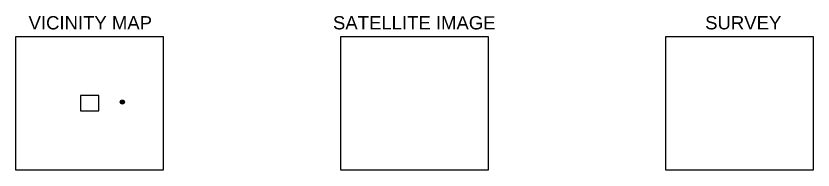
# Model space of a CAD drawing. Header units: feet. Extents: x -1934 to 14568, y 100 to 1983.
# Drawn here: x 7699 to 14568, y 655 to 1983 of the extents above; entities that cross this region are included whole.
import ezdxf

# ---------------------------------------------------------------- set-up
doc = ezdxf.new("R2010")
doc.units = ezdxf.units.FT
doc.header["$MEASUREMENT"] = 0
doc.layers.add('LOCKED (NO PRINT)', color=7, linetype='Continuous', plot=False)
doc.styles.add('TITLE BBLOCK TEXT', font='ARIALUNI.TTF')

msp = doc.modelspace()

# ---------------------------------------------------------------- hatches: boundary and pattern name
h = msp.add_hatch(color=10)
h.dxf.hatch_style = 1
h.paths.add_polyline_path([(8634.05897, 1240.75498, 1), (8598.66884, 1240.75498, 1)])

# ---------------------------------------------------------------- linework, layer by layer
at = {"color": 10}
msp.add_circle((8616.3639, 1240.75498), 17.69506, dxfattribs=at)
at = {"layer": 'LOCKED (NO PRINT)'}
for points in [[(7699.18251, 1805.55569), (8968.77609, 1805.55569), (8968.77609, 655.27025), (7699.18251, 655.27025)], [(10498.82983, 1805.55569), (11768.4234, 1805.55569), (11768.4234, 655.27025), (10498.82983, 655.27025)], [(13298.47714, 1805.55569), (14568.07072, 1805.55569), (14568.07072, 655.27025), (13298.47714, 655.27025)]]:
    msp.add_lwpolyline(points, close=True, dxfattribs=at)
at = {"layer": 'LOCKED (NO PRINT)', "color": 10}
msp.add_lwpolyline([(8412.91385, 1296.69052), (8254.0908, 1296.69052), (8254.0908, 1164.92732), (8412.91385, 1164.92732)], close=True, dxfattribs=at)

# ---------------------------------------------------------------- texts
at = {"layer": 'LOCKED (NO PRINT)', "color": 7, "style": 'TITLE BBLOCK TEXT'}
for s, height, p in [('VICINITY MAP', 114.2354338, (7807.9101, 1867.15997)), ('SATELLITE IMAGE', 114.2354338, (10431.16916, 1867.15997)), ('SURVEY', 114.235434, (13638.46249, 1867.15997))]:
    msp.add_text(s, height=height, rotation=359.988563938, dxfattribs=at).set_placement(p)

doc.saveas('drawing.dxf')
